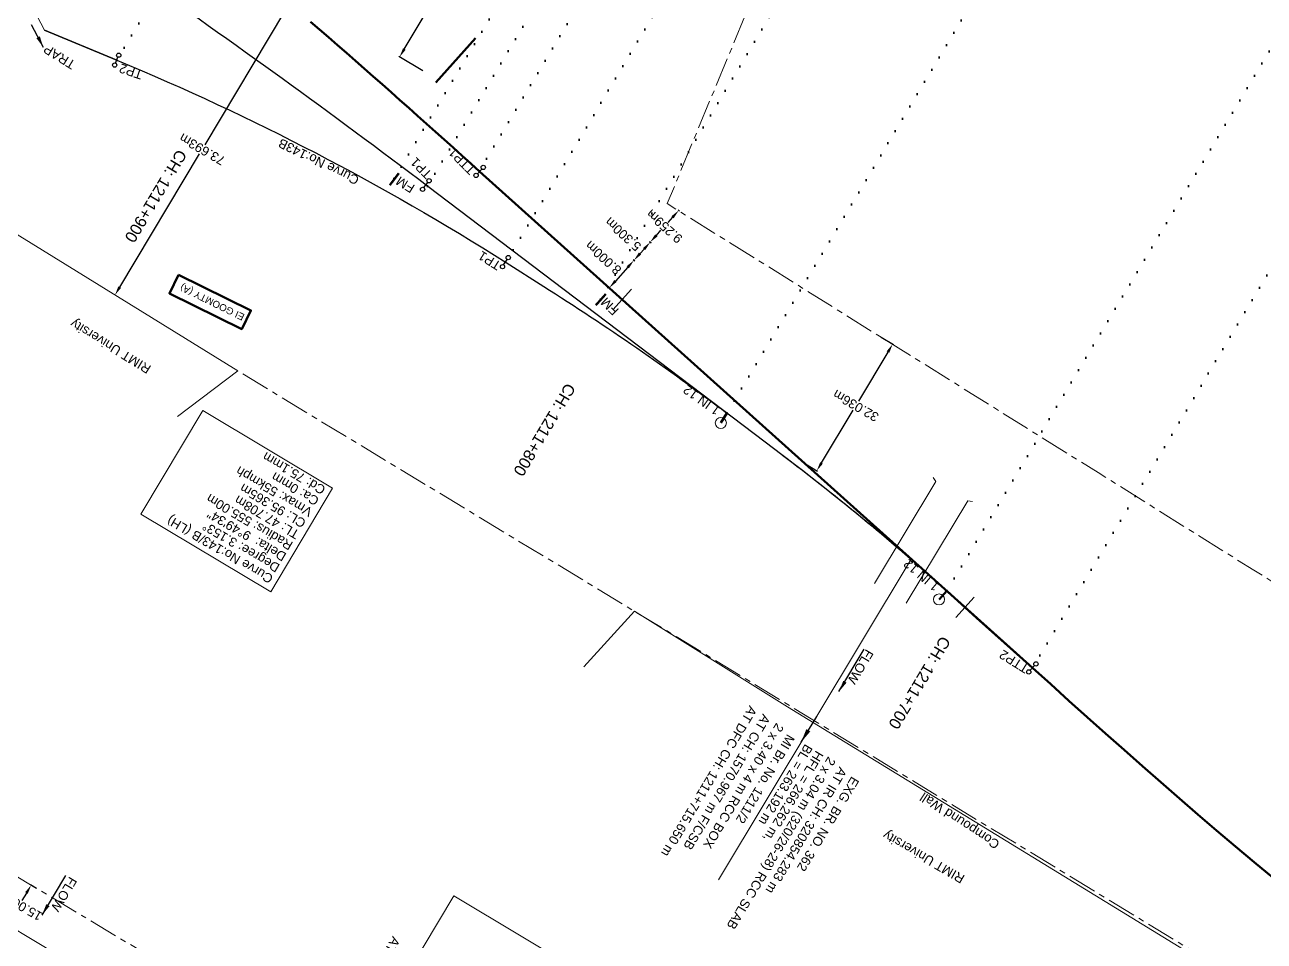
# Model space of a CAD drawing. Header units: metres. Extents: x 622835 to 629437, y 3390046 to 3394575.
# Drawn here: x 627496.4 to 627765.5, y 3391590.6 to 3391789.5 of the extents above; entities that cross this region are included whole.
import ezdxf

# ---------------------------------------------------------------- set-up
doc = ezdxf.new("R2010")
doc.units = ezdxf.units.M
doc.header["$LTSCALE"] = 2
doc.header["$MEASUREMENT"] = 0
doc.header["$PDMODE"] = 35
doc.header["$PDSIZE"] = 5
for name, pattern in [('ACAD_ISO07W100', [3, 0, -3]), ('CENTER', [2, 1.25, -0.25, 0.25, -0.25]), ('CENTER2', [1.125, 0.75, -0.125, 0.125, -0.125])]:
    doc.linetypes.add(name, pattern=pattern)
doc.layers.get('Defpoints').update_dxf_attribs({"color": 5, "lineweight": 0})
for name, color, linetype, lineweight in [('Boundary Dim', 10, 'Continuous', 13), ('BRIDGE DETAILS PLAN', 7, 'Continuous', 0), ('C-ALIG-DG-CURVE', 1, 'CENTER2', 70), ('C-ALIG-DG-LINE', 1, 'CENTER2', 70), ('C-ALIG-LABL-DG', 1, 'Continuous', 25), ('C-ALIG-LABL-DG-MARK', 1, 'Continuous', 25), ('Compound Wall', 7, 'Continuous', 13), ('DOTED LINE', 7, 'ACAD_ISO07W100', 18), ('EXISTING BRIDGE DETAILS', 7, 'Continuous', 0), ('IR Cut & Connection', 190, 'Continuous', 0), ("NEW MANDI GOBINDPUR CROSSING STN. SRJ's", 10, 'Continuous', 0), ('NEW MANDI GOBINDPUR LOOP LINES', 1, 'Continuous', 0), ('Proposed Curve_Details', 10, 'Continuous', 0), ('PROPOSED DFCC TRACK', 1, 'Continuous', 0), ('RLY BOUNDARY', 32, 'CENTER', 0), ('Text', 7, 'Continuous', 0)]:
    doc.layers.add(name, color=color, linetype=linetype, lineweight=lineweight)
doc.layers.add('Dimension', color=10, linetype='Continuous')
doc.styles.add('ARIAL', font='arial.ttf')
doc.styles.get("Standard").update_dxf_attribs({"font": 'arial.ttf'})
doc.styles.add('Style-Arial', font='arial.ttf')
doc.dimstyles.new('ISO-25', dxfattribs={"dimtxt": 2.5, "dimasz": 2.5, "dimexe": 1.25, "dimexo": 0.625, "dimtad": 1, "dimdec": 3, "dimtxsty": 'Standard', "dimcen": 2.5, "dimadec": 0, "dimazin": 0, "dimtfac": 1, "dimtdec": 3, "dimtmove": 0, "dimatfit": 3, "dimfxl": 1, "dimarcsym": 0})
doc.dimstyles.get("Standard").update_dxf_attribs({"dimtxt": 2.5, "dimasz": 2.5, "dimexe": 0.18, "dimexo": 0.0625, "dimgap": 0.09, "dimtad": 0, "dimtih": 1, "dimtoh": 1, "dimdec": 3, "dimzin": 0, "dimdsep": 46, "dimtxsty": 'Standard', "dimcen": 0.09, "dimaunit": 1, "dimadec": 4, "dimazin": 0, "dimtfac": 1, "dimtdec": 3, "dimtofl": 0, "dimtmove": 0, "dimatfit": 3, "dimfxl": 1, "dimtolj": 1, "dimtzin": 0, "dimarcsym": 0})
doc.dimstyles.new('Standard$0', dxfattribs={"dimscale": 15, "dimtxt": 0.18, "dimasz": 0.18, "dimexe": 0.18, "dimexo": 0.0625, "dimgap": 0.09, "dimtad": 1, "dimtih": 1, "dimtoh": 1, "dimzin": 0, "dimdsep": 46, "dimtxsty": 'Standard', "dimcen": -0.09, "dimclrd": 256, "dimclre": 256, "dimclrt": 256, "dimadec": 0, "dimazin": 0, "dimtfac": 1, "dimtofl": 0, "dimtmove": 0, "dimatfit": 3, "dimfxl": 1, "dimtolj": 1, "dimtzin": 0, "dimlwd": -1, "dimlwe": -1, "dimarcsym": 0})

# ---------------------------------------------------------------- blocks, each defined once
blk = doc.blocks.new('*D566')
at = {"layer": 'Defpoints', "color": 0, "ltscale": 2.5, "transparency": 16777216}
for p in [(627638.63, 3391748.96), (627632.18, 3391742.31), (627632.44, 3391742.07)]:
    blk.add_point(p, dxfattribs=at)
at = {"layer": 'Dimension', "lineweight": -2, "ltscale": 2.5, "transparency": 16777216}
for p, q in [((627638.58, 3391749.01), (627638.24, 3391749.32)), ((627637.03, 3391747.71), (627636.02, 3391746.58)), ((627633.52, 3391743.8), (627634.53, 3391744.92)), ((627632.4, 3391742.12), (627632.05, 3391742.43))]:
    blk.add_line(p, q, dxfattribs=at)
at = {"layer": 'Dimension', "ltscale": 2.5, "transparency": 16777216}
for points in [[(627636.79, 3391747.93), (627637.28, 3391747.49), (627638.37, 3391749.2)], [(627633.27, 3391744.02), (627633.77, 3391743.57), (627632.18, 3391742.31)]]:
    blk.add_solid(points, dxfattribs=at)
at = {"layer": 'Dimension', "lineweight": 0, "ltscale": 2.5, "transparency": 16777216, "insert": (627635.28, 3391745.75), "char_height": 2, "attachment_point": 5, "rotation": 138}
blk.add_mtext('\\A1;9.259m', dxfattribs=at)
blk = doc.blocks.new('*D567')
at = {"layer": 'Defpoints', "color": 0, "ltscale": 2.5, "transparency": 16777216}
for p in [(627632.19, 3391742.3), (627632.44, 3391742.07), (627628.9, 3391738.13)]:
    blk.add_point(p, dxfattribs=at)
at = {"layer": 'Dimension', "lineweight": -2, "ltscale": 2.5, "transparency": 16777216}
for p, q in [((627632.4, 3391742.12), (627632.05, 3391742.42)), ((627629.98, 3391739.85), (627630.85, 3391740.82)), ((627628.86, 3391738.17), (627628.51, 3391738.48))]:
    blk.add_line(p, q, dxfattribs=at)
at = {"layer": 'Dimension', "ltscale": 2.5, "transparency": 16777216}
for points in [[(627630.6, 3391741.04), (627631.1, 3391740.59), (627632.19, 3391742.3)], [(627629.73, 3391740.07), (627630.23, 3391739.63), (627628.65, 3391738.36)]]:
    blk.add_solid(points, dxfattribs=at)
at = {"layer": 'Dimension', "lineweight": 0, "ltscale": 2.5, "transparency": 16777216, "insert": (627626.3, 3391744.04), "char_height": 2, "attachment_point": 5, "rotation": 138}
blk.add_mtext('\\A1;5.300m', dxfattribs=at)
blk = doc.blocks.new('*D573')
at = {"layer": 'Boundary Dim', "color": 0, "lineweight": -2, "transparency": 16777216}
for p, q in [((627552.84, 3391792.36), (627535.52, 3391763.41)), ((627553.82, 3391794.11), (627553.72, 3391794.17)), ((627517.05, 3391732.56), (627534.37, 3391761.5)), ((627515.97, 3391730.88), (627515.87, 3391730.94))]:
    blk.add_line(p, q, dxfattribs=at)
at = {"layer": 'Boundary Dim', "color": 0, "transparency": 16777216}
for points in [[(627552.56, 3391792.53), (627553.13, 3391792.19), (627553.87, 3391794.07)], [(627516.76, 3391732.73), (627517.33, 3391732.39), (627516.02, 3391730.84)]]:
    blk.add_solid(points, dxfattribs=at)
at = {"layer": 'Defpoints', "color": 0, "transparency": 16777216}
for p in [(627553.87, 3391794.07), (627516.02, 3391730.84), (627516.02, 3391730.84)]:
    blk.add_point(p, dxfattribs=at)
at = {"layer": 'Boundary Dim', "color": 0, "transparency": 16777216, "insert": (627534.95, 3391762.46), "char_height": 2, "attachment_point": 5, "rotation": 150}
blk.add_mtext('\\A1;73.693m', dxfattribs=at)
blk = doc.blocks.new('*D592')
at = {"layer": 'Defpoints', "color": 0, "ltscale": 2.5, "transparency": 16777216}
for p in [(627628.9, 3391738.13), (627623.31, 3391732.4), (627623.56, 3391732.18)]:
    blk.add_point(p, dxfattribs=at)
at = {"layer": 'Dimension', "lineweight": -2, "ltscale": 2.5, "transparency": 16777216}
for p, q in [((627627.32, 3391736.87), (627624.64, 3391733.89)), ((627628.86, 3391738.17), (627628.52, 3391738.48)), ((627623.51, 3391732.22), (627623.17, 3391732.52))]:
    blk.add_line(p, q, dxfattribs=at)
at = {"layer": 'Dimension', "ltscale": 2.5, "transparency": 16777216}
for points in [[(627627.07, 3391737.09), (627627.56, 3391736.64), (627628.65, 3391738.36)], [(627624.4, 3391734.11), (627624.89, 3391733.67), (627623.31, 3391732.4)]]:
    blk.add_solid(points, dxfattribs=at)
at = {"layer": 'Dimension', "lineweight": 0, "ltscale": 2.5, "transparency": 16777216, "insert": (627622.02, 3391738.94), "char_height": 2, "attachment_point": 5, "rotation": 138}
blk.add_mtext('\\A1;8.000m', dxfattribs=at)
blk = doc.blocks.new('TRAP')
at = {"color": 0, "linetype": 'Continuous', "lineweight": 0, "flags": 128}
for points in [[(-1.29, 0.77), (-0.15, -2.47)], [(1.29, -0.77), (0.15, 2.47)]]:
    blk.add_lwpolyline(points, dxfattribs=at)
blk = doc.blocks.new('*D487')
at = {"layer": 'Defpoints', "color": 0, "ltscale": 2.5, "transparency": 16777216}
for p in [(627610.95, 3391837.97), (627616.02, 3391834.93), (627582.86, 3391779.47)]:
    blk.add_point(p, dxfattribs=at)
at = {"layer": 'Dimension', "color": 0, "lineweight": -2, "ltscale": 2.5, "transparency": 16777216}
for p, q in [((627615.97, 3391834.97), (627610.8, 3391838.06)), ((627609.92, 3391836.25), (627597.96, 3391816.24)), ((627578.81, 3391784.22), (627596.82, 3391814.33)), ((627582.81, 3391779.5), (627577.63, 3391782.59))]:
    blk.add_line(p, q, dxfattribs=at)
at = {"layer": 'Dimension', "color": 0, "ltscale": 2.5, "transparency": 16777216}
for points in [[(627609.64, 3391836.42), (627610.21, 3391836.08), (627610.95, 3391837.97)], [(627578.53, 3391784.39), (627579.1, 3391784.05), (627577.79, 3391782.5)]]:
    blk.add_solid(points, dxfattribs=at)
at = {"layer": 'Dimension', "color": 0, "lineweight": 0, "ltscale": 2.5, "transparency": 16777216, "insert": (627597.39, 3391815.28), "char_height": 2, "attachment_point": 5, "rotation": 150}
blk.add_mtext('\\A1;64.624m', dxfattribs=at)
blk = doc.blocks.new('*D471')
at = {"layer": 'Defpoints', "color": 0, "ltscale": 2.5, "transparency": 16777216}
for p in [(627682.28, 3391721.72), (627684.82, 3391720.2), (627665.82, 3391694.24)]:
    blk.add_point(p, dxfattribs=at)
at = {"layer": 'Dimension', "color": 0, "lineweight": -2, "ltscale": 2.5, "transparency": 16777216}
for p, q in [((627682.34, 3391721.68), (627684.97, 3391720.11)), ((627683.79, 3391718.48), (627677.38, 3391707.79)), ((627669.38, 3391694.43), (627676.24, 3391705.88)), ((627665.87, 3391694.21), (627668.5, 3391692.63))]:
    blk.add_line(p, q, dxfattribs=at)
at = {"layer": 'Dimension', "color": 0, "ltscale": 2.5, "transparency": 16777216}
for points in [[(627683.51, 3391718.65), (627684.08, 3391718.31), (627684.82, 3391720.2)], [(627669.09, 3391694.61), (627669.66, 3391694.26), (627668.35, 3391692.72)]]:
    blk.add_solid(points, dxfattribs=at)
at = {"layer": 'Dimension', "color": 0, "lineweight": 0, "ltscale": 2.5, "transparency": 16777216, "insert": (627676.81, 3391706.84), "char_height": 2, "attachment_point": 5, "rotation": 150}
blk.add_mtext('\\A1;32.036m', dxfattribs=at)
blk = doc.blocks.new('*D534')
at = {"layer": 'Defpoints', "color": 0, "ltscale": 2.5, "transparency": 16777216}
for p in [(627497.83, 3391602.81), (627499.06, 3391602.07), (627493.92, 3391593.49)]:
    blk.add_point(p, dxfattribs=at)
at = {"layer": 'RLY BOUNDARY', "color": 0, "lineweight": -2, "ltscale": 2.5, "transparency": 16777216}
for p, q in [((627499.01, 3391602.1), (627497.68, 3391602.9)), ((627496.81, 3391601.09), (627495.83, 3391599.47)), ((627493.72, 3391595.94), (627494.69, 3391597.56)), ((627493.87, 3391593.52), (627492.54, 3391594.32))]:
    blk.add_line(p, q, dxfattribs=at)
at = {"layer": 'RLY BOUNDARY', "color": 0, "ltscale": 2.5, "transparency": 16777216}
for points in [[(627496.52, 3391601.26), (627497.09, 3391600.92), (627497.83, 3391602.81)], [(627493.43, 3391596.12), (627494.01, 3391595.77), (627492.69, 3391594.23)]]:
    blk.add_solid(points, dxfattribs=at)
at = {"layer": 'RLY BOUNDARY', "color": 0, "lineweight": 9, "ltscale": 2.5, "transparency": 16777216, "insert": (627495.26, 3391598.52), "char_height": 2, "attachment_point": 5, "rotation": 150}
blk.add_mtext('\\A1;15.004m', dxfattribs=at)
blk = doc.blocks.new('Tick Hor')
blk.add_lwpolyline([(-0.5, 0), (0.5, 0)])
blk = doc.blocks.new('Marker-2')
blk.add_lwpolyline([(0, 1.5), (0, -1.5)])
for centre in [(0, 2.5), (0, -2.5)]:
    blk.add_circle(centre, 1)

msp = doc.modelspace()

# ---------------------------------------------------------------- linework, layer by layer
at = {"layer": 'C-ALIG-DG-CURVE', "color": 1, "linetype": 'Continuous', "lineweight": -3, "flags": 128}
msp.add_lwpolyline([(627696.5374, 3391666.6449, 0.0209888), (627660.911, 3391696.0624)], format="xyb", dxfattribs=at)
at = {"layer": 'C-ALIG-DG-LINE', "color": 1, "linetype": 'Continuous', "lineweight": 50, "flags": 128}
for points in [[(627595.1692, 3391757.6655), (627593.2489, 3391759.3895), (627591.3284, 3391761.1133), (627589.4075, 3391762.8366), (627587.486, 3391764.5592), (627585.5636, 3391766.2809), (627583.6403, 3391768.0015), (627581.7157, 3391769.7207), (627579.7897, 3391771.4383), (627577.862, 3391773.1541), (627575.9325, 3391774.8678), (627574.001, 3391776.5792), (627572.0672, 3391778.2881), (627570.131, 3391779.9942), (627568.1922, 3391781.6973), (627566.2505, 3391783.3972), (627564.3058, 3391785.0936), (627562.3579, 3391786.7864), (627560.4065, 3391788.4752), (627558.4516, 3391790.1598)], [(627715.1391, 3391649.9421), (627595.1692, 3391757.6655)]]:
    msp.add_lwpolyline(points, dxfattribs=at)
at = {"layer": 'C-ALIG-DG-LINE', "color": 1, "linetype": 'Continuous', "lineweight": 30, "flags": 128}
msp.add_lwpolyline([(627516.3975, 3391781.8178), (627500.6901, 3391788.3387)], dxfattribs=at)
at = {"layer": 'Compound Wall', "lineweight": 20, "flags": 128}
msp.add_lwpolyline([(627462.7512, 3391763.7379), (627542.6631, 3391714.392), (627529.5783, 3391704.488)], dxfattribs=at)
at = {"layer": 'Compound Wall', "lineweight": 13, "flags": 128}
for points in [[(627462.7512, 3391763.7379), (627542.6631, 3391714.392), (627529.5783, 3391704.488)], [(627617.7841, 3391650.179), (627628.8138, 3391662.2153), (627661.961, 3391641.4834), (627764.9716, 3391578.4205), (627842.8937, 3391531.9115), (627964.1476, 3391459.1923)]]:
    msp.add_lwpolyline(points, dxfattribs=at)
at = {"layer": 'Compound Wall', "color": 0, "lineweight": 20, "flags": 128}
msp.add_lwpolyline([(627617.7841, 3391650.179), (627628.8138, 3391662.2153), (627661.961, 3391641.4834), (627764.9716, 3391578.4205), (627842.8937, 3391531.9115), (627964.1476, 3391459.1923)], dxfattribs=at)
at = {"layer": 'DOTED LINE', "color": 1, "linetype": 'ACAD_ISO07W100', "lineweight": 50, "ltscale": 0.5}
for p, q in [((627516.3962, 3391781.8183), (627605.043, 3391930.0747)), ((627576.562, 3391756.0388), (627660.714, 3391896.7781)), ((627583.828, 3391754.4699), (627666.7571, 3391893.1638)), ((627595.0895, 3391757.7259), (627673.618, 3391889.0603)), ((627600.8265, 3391737.945), (627686.5559, 3391881.3222)), ((627621.3897, 3391729.9134), (627705.2396, 3391870.1476)), ((627648.8343, 3391705.21), (627736.2494, 3391851.6007)), ((627696.5426, 3391666.6507), (627788.4586, 3391820.3747)), ((627715.1451, 3391649.949), (627809.5167, 3391807.7799))]:
    msp.add_line(p, q, dxfattribs=at)
at = {"layer": 'EXISTING BRIDGE DETAILS', "linetype": 'Continuous', "lineweight": 0, "flags": 128}
msp.add_lwpolyline([(627688.855, 3391673.5431), (627646.9907, 3391603.9439)], dxfattribs=at)
at = {"layer": 'IR Cut & Connection', "lineweight": 50}
msp.add_line((627594.2832, 3391786.5794), (627585.6498, 3391776.9634), dxfattribs=at)
at = {"layer": 'IR Cut & Connection', "color": 7, "lineweight": 50}
msp.add_lwpolyline([(627529.807, 3391735.234), (627545.509, 3391727.508), (627543.522, 3391723.47), (627527.82, 3391731.196), (627529.8069, 3391735.2341)], dxfattribs=at)
at = {"layer": 'IR Cut & Connection', "color": 7, "lineweight": 0, "flags": 128}
msp.add_lwpolyline([(627682.5626, 3391480.4138), (627673.9876, 3391485.5472), (627658.0192, 3391495.1071), (627642.0249, 3391504.6826), (627628.6526, 3391512.7475), (627615.3019, 3391520.7994), (627599.4246, 3391530.3065), (627583.6637, 3391539.7439), (627562.6406, 3391552.2907), (627541.6725, 3391564.8046), (627524.4594, 3391575.1405), (627524.8155, 3391574.96), (627503.708, 3391587.6229), (627487.0399, 3391597.6181)], dxfattribs=at)
at = {"layer": "NEW MANDI GOBINDPUR CROSSING STN. SRJ's", "color": 1, "linetype": 'Continuous', "lineweight": 50, "const_width": 0.5, "flags": 128}
for points in [[(627577.6218, 3391757.2822), (627575.6616, 3391754.6746)], [(627622.5591, 3391731.0667), (627620.3797, 3391728.6393)]]:
    msp.add_lwpolyline(points, dxfattribs=at)
at = {"layer": "NEW MANDI GOBINDPUR CROSSING STN. SRJ's", "color": 1, "linetype": 'Continuous', "lineweight": 50, "flags": 128}
for points in [[(627647.5181, 3391703.0835), (627648.8337, 3391705.2093)], [(627694.8725, 3391664.7904), (627696.5426, 3391666.6507)]]:
    msp.add_lwpolyline(points, dxfattribs=at)
at = {"layer": "NEW MANDI GOBINDPUR CROSSING STN. SRJ's", "color": 1, "linetype": 'Continuous', "lineweight": 13}
for centre in [(627647.5181, 3391703.0835), (627694.8725, 3391664.7904)]:
    msp.add_circle(centre, 1.2, dxfattribs=at)
at = {"layer": 'NEW MANDI GOBINDPUR LOOP LINES', "color": 1, "linetype": 'Continuous', "lineweight": 30}
for points in [[(627696.5426, 3391666.6507, 0.02176958), (627659.2308, 3391697.3305), (627583.9077, 3391754.4095, 0.01124386), (627520.1325, 3391800.5175, 0.01124386)], [(627500.6901, 3391788.3387), (627516.3962, 3391781.8183, -0.04298362), (627600.9062, 3391737.8846), (627609.0887, 3391732.6936, -0.02177716), (627648.8337, 3391705.2093)]]:
    msp.add_lwpolyline(points, format="xyb", dxfattribs=at)
at = {"layer": 'Proposed Curve_Details'}
for points in [[(627549.8212, 3391666.4494), (627521.6575, 3391683.2893), (627535.1014, 3391705.7735), (627563.2652, 3391688.9336)], [(627618.4329, 3391583.2022), (627598.1992, 3391549.3906), (627569.3544, 3391566.7076), (627589.5881, 3391600.5192)]]:
    msp.add_lwpolyline(points, close=True, dxfattribs=at)
at = {"layer": 'PROPOSED DFCC TRACK', "linetype": 'Continuous', "lineweight": 20, "flags": 128}
for points in [[(627680.8544, 3391668.2259), (627694.1948, 3391690.3961), (627693.5876, 3391691.2558)], [(627687.7704, 3391663.9967), (627701.1108, 3391686.1669), (627702.1587, 3391686.0696)]]:
    msp.add_lwpolyline(points, dxfattribs=at)
at = {"layer": 'PROPOSED DFCC TRACK', "color": 1, "linetype": 'Continuous', "lineweight": 50, "flags": 128}
for points in [[(627703.0206, 3391660.8346), (627696.5426, 3391666.6507)], [(627767.3923, 3391604.3799), (627763.2849, 3391607.7819), (627759.1984, 3391611.2089), (627755.1311, 3391614.6587), (627751.0815, 3391618.1293), (627747.0478, 3391621.6185), (627743.0285, 3391625.124), (627739.0217, 3391628.644), (627735.0257, 3391632.1761), (627731.0387, 3391635.7185), (627727.059, 3391639.269), (627723.0847, 3391642.8256), (627719.114, 3391646.3863), (627715.1451, 3391649.949), (627703.0206, 3391660.8346)], [(627767.3923, 3391604.3799), (627763.2849, 3391607.7819), (627759.1984, 3391611.2089), (627755.1311, 3391614.6587), (627751.0815, 3391618.1293), (627747.0478, 3391621.6185), (627743.0285, 3391625.124), (627739.0217, 3391628.644), (627735.0257, 3391632.1761), (627731.0387, 3391635.7185), (627727.059, 3391639.269), (627723.0847, 3391642.8256), (627719.114, 3391646.3863), (627715.1451, 3391649.949), (627703.0206, 3391660.8346)]]:
    msp.add_lwpolyline(points, dxfattribs=at)
at = {"layer": 'RLY BOUNDARY', "lineweight": 20, "ltscale": 2.5, "flags": 128}
for points in [[(627892.3746, 3391590.8464), (627853.8026, 3391614.8633), (627807.8709, 3391643.3648), (627763.2098, 3391671.1424), (627729.391, 3391692.3162), (627635.8822, 3391750.6784), (627660.1446, 3391809.2203), (627519.5568, 3391891.152), (627476.8389, 3391915.865), (627434.3844, 3391942.69), (627307.5279, 3392026.3119), (627306.7829, 3392026.5061), (627267.353, 3392052.7992), (627223.9736, 3392078.9893), (627097.3461, 3392148.2433), (627064.2509, 3392171.6214), (627020.7361, 3392194.4307), (626980.8782, 3392219.8528), (626937.972, 3392245.713), (626894.59, 3392272.359), (626851.325, 3392298.078), (626765.656, 3392350.035), (626720.72, 3392377.008), (626678.274, 3392402.82), (626638.354, 3392427.704), (626595.176, 3392453.388), (626546.2585, 3392482.4138), (626502.9741, 3392507.8519), (626457.1589, 3392535.47), (626370.2027, 3392585.4762), (626329.4837, 3392607.8197), (626276.63, 3392641.1068), (626248.5163, 3392659.2277), (626219.5479, 3392680.9715), (626152.643, 3392718.511), (626109.5867, 3392744.8943), (626057.9239, 3392775.41), (626021.0374, 3392796.8242), (625904.8086, 3392858.5418), (625861.3055, 3392884.0038), (625818.1177, 3392909.4437), (625699.839, 3392978.326), (625656.064, 3393004.068), (625614.356, 3393028.385), (625543.556, 3393070.031), (625500.6769, 3393095.2405), (625461.769, 3393118.43), (625418.978, 3393143.909), (625375.919, 3393169.091), (625289.4128, 3393220.1398), (625283.3377, 3393209.9857), (625180.1642, 3393272.0512), (624950.6342, 3393412.922), (624924.3694, 3393369.1236), (624924.3694, 3393369.1236)], [(627687.6991, 3391488.9938), (627679.124, 3391494.1273), (627663.1558, 3391503.6871), (627647.1755, 3391513.2542), (627633.8171, 3391521.3107), (627620.4528, 3391529.3707), (627604.562, 3391538.886), (627588.7948, 3391548.3272), (627567.7653, 3391560.8777), (627560.373, 3391565.2895), (627508.8526, 3391596.1981), (627492.1719, 3391606.2007), (627475.5695, 3391616.1), (627458.997, 3391625.9815), (627441.7236, 3391636.3849), (627424.3855, 3391646.8272), (627407.5443, 3391656.9094), (627390.6401, 3391667.0293), (627373.3808, 3391677.3636), (627356.0943, 3391687.7141), (627328.0694, 3391704.4818), (627316.8794, 3391711.2225), (627299.8957, 3391721.4008), (627282.8887, 3391731.593), (627267.4578, 3391740.8665), (627251.9808, 3391750.1677), (627224.3369, 3391766.6363), (627188.8492, 3391787.9593)], [(628955.3903, 3390792.7231), (628931.5933, 3390806.5004), (628894.0251, 3390836.9955), (628805.3605, 3390890.9758), (628763.1272, 3390916.9343), (628721.4077, 3390942.8333), (628634.7683, 3390998.5313), (628587.091, 3391026.3426), (628541.4721, 3391053.7252), (628498.5869, 3391079.4164), (628461.1936, 3391101.0466), (628391.2271, 3391146.4682), (628362.6237, 3391162.4973), (628324.6397, 3391185.7049), (628291.5767, 3391211.6933), (628254.0781, 3391235.9403), (628157.3612, 3391308.2767), (628174.1002, 3391326.9143), (628137.357, 3391356.9761), (627964.1476, 3391459.1923), (627842.8937, 3391531.9115), (627628.8138, 3391662.2153), (627542.6631, 3391714.392)]]:
    msp.add_lwpolyline(points, dxfattribs=at)

# ---------------------------------------------------------------- block references
at = {"layer": 'C-ALIG-LABL-DG', "color": 1, "linetype": 'Continuous', "lineweight": 25, "xscale": 5.999999999999999, "yscale": 5.999999999999999, "zscale": 5.999999999999999, "rotation": 228.0786868832908}
for p in [(627626.0914, 3391729.8999), (627700.4977, 3391663.0889)]:
    msp.add_blockref('Tick Hor', p, dxfattribs=at)
at = {"layer": 'C-ALIG-LABL-DG-MARK', "color": 1, "linetype": 'Continuous', "lineweight": 25}
for p, xscale, yscale, zscale, rotation in [((627516.3975, 3391781.8178), 0.464285714285724, 0.464285714285724, 0.464285714285724, 157.4542310108565), ((627595.1692, 3391757.6655), 0.4642857142857237, 0.4642857142857237, 0.4642857142857237, 138.0786868832908), ((627583.4836, 3391754.7104), 0.4642857142857237, 0.4642857142857237, 0.4642857142857237, 142.8575973015828), ((627600.7525, 3391737.9823), 0.464285714285724, 0.464285714285724, 0.464285714285724, 147.6281207423899), ((627715.1391, 3391649.9421), 0.4642857142857239, 0.4642857142857239, 0.4642857142857239, 138.0934588146507)]:
    msp.add_blockref('Marker-2', p, dxfattribs=dict(at, xscale=xscale, yscale=yscale, zscale=zscale, rotation=rotation))
at = {"layer": 'NEW MANDI GOBINDPUR LOOP LINES', "color": 1, "linetype": 'Continuous', "lineweight": 20, "rotation": 8.241157348757296}
msp.add_blockref('TRAP', (627499.3083, 3391788.9102), dxfattribs=at)

# ---------------------------------------------------------------- texts
at = {"layer": 'BRIDGE DETAILS PLAN', "color": 10, "style": 'ARIAL'}
msp.add_text('AT DFC CH:1210+201.617 m', height=2, rotation=239.419379, dxfattribs=at).set_placement((627576.3048, 3391591.8634))
at = {"layer": 'C-ALIG-LABL-DG', "color": 1, "lineweight": 25, "style": 'ARIAL'}
for s, p in [('CH: 1211+900', (627529.6156, 3391762.6459)), ('CH: 1211+800', (627613.9886, 3391711.953)), ('CH: 1211+700', (627695.3821, 3391657.0554))]:
    msp.add_text(s, height=2.5, rotation=239.123596, dxfattribs=at).set_placement(p)
at = {"layer": 'EXISTING BRIDGE DETAILS', "style": 'ARIAL'}
for s, p in [('FLOW', (627679.0585, 3391654.1618)), ('BL = 263.192 m', (627665.8422, 3391633.5879)), ('HFL = 266.262 m,', (627668.1979, 3391632.1559)), ('2 x 3.04 m (320/26-28) RCC SLAB', (627670.8479, 3391630.8457)), ('AT IR CH: 320854.283 m', (627673.2792, 3391628.615)), ('EXG. BR. NO. 362 ', (627675.9367, 3391626.5481))]:
    msp.add_text(s, height=2, rotation=239, dxfattribs=at).set_placement(p)
at = {"layer": 'EXISTING BRIDGE DETAILS', "color": 10, "style": 'ARIAL'}
for s, p in [('AT DFC CH: 1211+715.650 m', (627653.7571, 3391641.9049)), ('AT CH: 1570.967 m F/CSB', (627656.6571, 3391640.1049)), ('2 x 3.40 x 4 m RCC BOX', (627659.5842, 3391638.1409)), (' MI Br. No. 1211/2', (627662.3541, 3391636.3872))]:
    msp.add_text(s, height=2, rotation=239, dxfattribs=at).set_placement(p)
at = {"layer": 'EXISTING BRIDGE DETAILS'}
msp.add_text('FLOW', height=2, rotation=239.014727, dxfattribs=at).set_placement((627506.1748, 3391604.8072))
at = {"layer": "NEW MANDI GOBINDPUR CROSSING STN. SRJ's", "color": 1, "linetype": 'Continuous', "lineweight": 13, "insert": (627521.8972, 3391778.5194), "char_height": 2, "width": 4.545703, "attachment_point": 4, "rotation": 161.225264, "line_spacing_factor": 0.60036, "style": 'ARIAL'}
msp.add_mtext('TP2', dxfattribs=at)
at = {"layer": "NEW MANDI GOBINDPUR CROSSING STN. SRJ's", "color": 1, "linetype": 'Continuous', "lineweight": 13, "char_height": 2, "attachment_point": 4, "line_spacing_factor": 0.60036, "style": 'ARIAL'}
for s, insert, rotation in [('TTP1', (627593.7303, 3391757.4823), 135.155842), ('TP1', (627584.2708, 3391756.5801), 135.155842), ('FM', (627580.7468, 3391753.7123), 148), ('TP1', (627599.4777, 3391736.954), 148), ('FM', (627624.8377, 3391726.9251), 135.155842), ('1 IN 12', (627646.9987, 3391705.3872), 144.255088), ('1 IN 12', (627694.4628, 3391667.1331), 139.681748)]:
    msp.add_mtext(s, dxfattribs=dict(at, insert=insert, rotation=rotation))
at = {"layer": "NEW MANDI GOBINDPUR CROSSING STN. SRJ's", "color": 10, "linetype": 'Continuous', "lineweight": 13, "insert": (627714.0446, 3391649.5033), "char_height": 2, "attachment_point": 4, "rotation": 148, "line_spacing_factor": 0.60036, "style": 'ARIAL'}
msp.add_mtext('TTP2', dxfattribs=at)
at = {"layer": 'Proposed Curve_Details', "color": 1, "lineweight": 9, "style": 'Style-Arial'}
msp.add_text('Curve No:143B', height=2, rotation=153.729801, dxfattribs=at).set_placement((627569.2299, 3391756.4445))
at = {"layer": 'Proposed Curve_Details', "color": 1, "lineweight": 0, "insert": (627561.9457, 3391689.1838), "char_height": 2, "attachment_point": 7, "rotation": 149.510399, "line_spacing_factor": 0.84, "style": 'Style-Arial'}
msp.add_mtext('Curve No:143/B (LH)\\PDegree: 3.153°\\PDelta:  9°49\'34"\\PRadius: 555.00m\\PTL: 47.708m\\PCL: 95.365m\\PVmax: 55kmph\\PCa: 0mm\\PCd: 75.1mm', dxfattribs=at)
at = {"layer": 'PROPOSED DFCC TRACK', "color": 1, "linetype": 'Continuous', "lineweight": 13, "style": 'Style-Arial'}
msp.add_text('TRAP ', height=2, rotation=148.090491, dxfattribs=at).set_placement((627507.6488, 3391781.4013))
at = {"layer": 'Text'}
for s, height, rotation, p in [('EI GOOMTY (A)', 1.5, 153.858034, (627544.296, 3391726.5863)), ('RIMT University', 2, 148.526677, (627524.0414, 3391715.3624)), ('Compound Wall', 2, 146.812355, (627708.2409, 3391612.1548)), ('RIMT University', 2, 149.971446, (627700.6367, 3391604.7974))]:
    msp.add_text(s, height=height, rotation=rotation, dxfattribs=at).set_placement(p)

# ---------------------------------------------------------------- dimensions: what is measured, and where the dimension line sits
at = {"layer": 'Boundary Dim'}
dim = msp.add_aligned_dim(p1=(627553.8699, 3391794.0738), p2=(627516.0215, 3391730.8433), distance=0, dimstyle='Standard', override={"dimtxt": 2, "dimasz": 2, "dimdsep": 0, "dimpost": 'm', "dimtmove": 2}, dxfattribs=at)
dim.commit()
dim.dimension.update_dxf_attribs({"geometry": '*D573', "text_midpoint": (627534.9457, 3391762.4586), "text_rotation": 150})
at = {"layer": 'Dimension', "lineweight": 0, "ltscale": 2.5}
for base, p1, p2, angle, dimstyle, override, picture, middle, turn in [((627610.9501, 3391837.9664), (627582.8587, 3391779.4686), (627616.0204, 3391834.935), 59.126016, 'Standard$0', {"dimscale": 1, "dimtxt": 2, "dimasz": 2, "dimtad": 3, "dimdec": 3, "dimpost": 'm', "dimcen": 0.09, "dimclrd": 0, "dimclre": 0, "dimclrt": 0, "dimaunit": 1, "dimadec": 4, "dimtdec": 3, "dimlwd": 65534, "dimlwe": 65534}, '*D487', (627597.3884, 3391815.2831), 150), ((627632.1839, 3391742.3069), (627638.6281, 3391748.9645), (627632.4424, 3391742.0749), 228.081949, 'Standard$0', {"dimscale": 1, "dimtxt": 2, "dimasz": 2, "dimtad": 0, "dimdec": 3, "dimpost": 'm', "dimcen": 0.09, "dimaunit": 1, "dimadec": 4, "dimtdec": 3, "dimtmove": 2, "dimlwd": 65534, "dimlwe": 65534}, '*D566', (627635.2758, 3391745.7506), 138), ((627632.1864, 3391742.3047), (627628.9016, 3391738.1311), (627632.4424, 3391742.0749), 48.081949, 'Standard$0', {"dimscale": 1, "dimtxt": 2, "dimasz": 2, "dimtad": 0, "dimdec": 3, "dimpost": 'm', "dimcen": 0.09, "dimaunit": 1, "dimadec": 4, "dimtdec": 3, "dimtmove": 2, "dimlwd": 65534, "dimlwe": 65534}, '*D567', (627626.3043, 3391744.0423), 138), ((627623.3074, 3391732.4025), (627628.9016, 3391738.1311), (627623.5571, 3391732.1783), 228.081949, 'Standard', {"dimtxt": 2, "dimasz": 2, "dimpost": 'm', "dimclrd": 256, "dimclre": 256, "dimclrt": 256, "dimtmove": 2}, '*D592', (627622.0209, 3391738.9449), 138), ((627684.8197, 3391720.1976), (627665.8156, 3391694.2379), (627682.2848, 3391721.7169), 59.064149, 'Standard$0', {"dimscale": 1, "dimtxt": 2, "dimasz": 2, "dimtad": 0, "dimdec": 3, "dimpost": 'm', "dimcen": 0.09, "dimclrd": 0, "dimclre": 0, "dimclrt": 0, "dimaunit": 1, "dimadec": 4, "dimtdec": 3, "dimlwd": 65534, "dimlwe": 65534}, '*D471', (627676.8112, 3391706.8353), 150)]:
    dim = msp.add_linear_dim(base=base, p1=p1, p2=p2, angle=angle, dimstyle=dimstyle, override=override, dxfattribs=at)
    dim.commit()
    dim.dimension.update_dxf_attribs({"geometry": picture, "text_midpoint": middle, "dimtype": 129, "text_rotation": turn})
at = {"layer": 'RLY BOUNDARY', "color": 1, "lineweight": 9, "ltscale": 2.5}
dim = msp.add_aligned_dim(p1=(627493.9203, 3391593.4922), p2=(627499.0631, 3391602.0684), distance=1.4331, text='15.004m', dimstyle='Standard$0', override={"dimscale": 1, "dimtxt": 2, "dimasz": 2, "dimtad": 0, "dimdec": 3, "dimpost": 'm', "dimcen": 0.09, "dimclrd": 0, "dimclre": 0, "dimclrt": 0, "dimaunit": 1, "dimadec": 4, "dimtdec": 3, "dimlwd": 65534, "dimlwe": 65534}, dxfattribs=at)
dim.commit()
dim.dimension.update_dxf_attribs({"geometry": '*D534', "text_midpoint": (627495.2627, 3391598.5173), "text_rotation": 150})

# ---------------------------------------------------------------- leaders
at = {"lineweight": 15}
msp.add_leader([(627673.1604, 3391644.7975), (627678.6557, 3391653.977)], dimstyle='Standard', override={"dimgap": 0.09, "dimtad": 0, "dimfxl": 2, "dimfxlon": 1}, dxfattribs=at)
at = {"color": 7, "lineweight": 15}
msp.add_leader([(627500.1905, 3391596.324), (627505.3189, 3391604.901)], dimstyle='ISO-25', override={"dimasz": 2.5, "dimtad": 0}, dxfattribs=at)
at = {"layer": 'Dimension', "color": 1, "lineweight": 0}
msp.add_leader([(627500.4987, 3391784.5598), (627497.9266, 3391789.4817)], dimstyle='Standard', dxfattribs=at)
at = {"layer": 'EXISTING BRIDGE DETAILS', "linetype": 'Continuous', "lineweight": 0}
msp.add_leader([(627664.9534, 3391633.839), (627668.3217, 3391639.4065)], dimstyle='Standard', override={"dimasz": 3, "dimgap": 0.09, "dimtad": 0}, dxfattribs=at)

doc.saveas('drawing.dxf')
